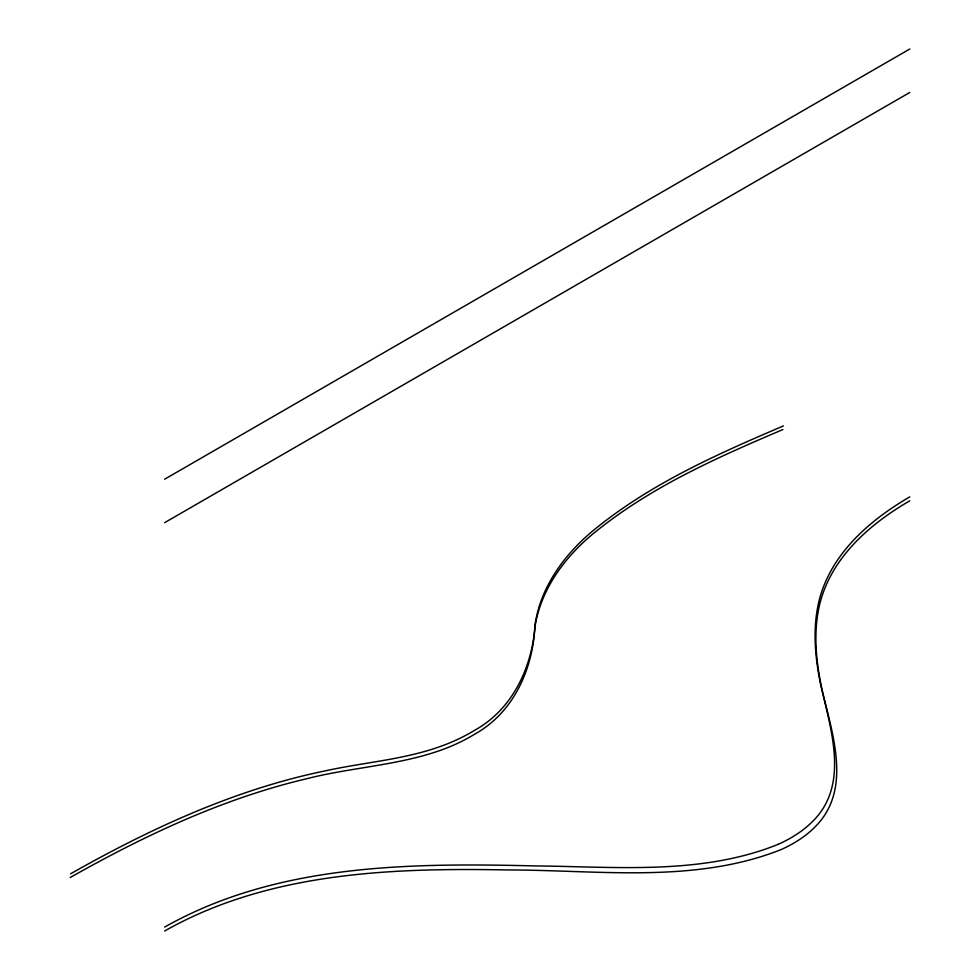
<?xml version="1.0" encoding="UTF-8"?>
<svg xmlns="http://www.w3.org/2000/svg" width="980" height="980" viewBox="0 0 980 980"><rect width="100%" height="100%" fill="white"/><g stroke="black" fill="none" stroke-linecap="round" stroke-linejoin="round"><path stroke-width="1.47" d="M909.808 500.78C870.13 523.798 831.995 556.91 820.027 602.97C813.033 631.022 815.801 660.336 821.755 688.303C832.008 733.371 853.237 790.664 813.829 828.1A132.178 76.317 0 0 1 780.84 849.709C693.877 883.997 598.07 869.946 507.003 869.946C390.898 867.729 268.202 872.347 164.64 931M909.808 496.86C870.13 519.915 831.934 552.843 819.562 598.78C812.346 626.612 814.784 655.779 820.468 683.648C830.391 728.618 850.664 785.703 811.281 822.71A133.586 77.126 0 0 1 778.255 844.307M164.628 479.22L909.808 49M164.628 522.671L909.808 92.451M70.548 873.805C150.148 828.774 234.416 789.635 324.429 771.039C364.744 762.085 406.712 759.598 445.508 744.567A170.594 98.49 0 0 0 474.479 730.382C512.932 709.202 532.52 666.559 535.129 624.101C540.715 587.326 563.512 555.783 591.332 532.128C647.952 484.892 716.16 454.585 783.437 425.92M70.192 877.517C144.501 835.524 222.717 798.614 306.128 778.867C352.212 767.009 400.759 765.478 445.496 748.487A169.797 98.037 0 0 0 474.479 734.289C512.969 713.097 532.397 670.32 534.823 627.849C540.262 591.038 562.973 559.409 590.781 535.729C647.364 488.432 715.608 458.162 782.922 429.534M164.64 927.08C277.022 863.576 410.387 862.878 535.84 865.928C616.616 866.7 701.545 875.287 778.255 844.307"/></g></svg>
